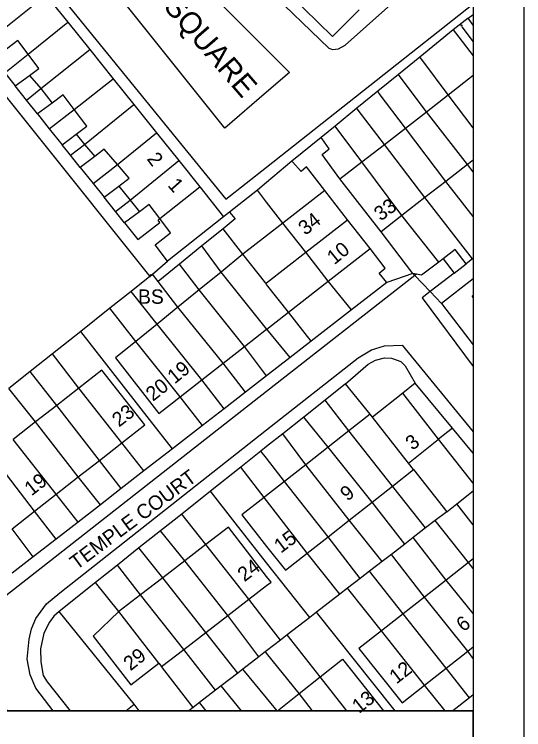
# Model space of a CAD drawing. Extents: x 313394 to 313988, y 234637 to 235057.
# Drawn here: x 313916.9 to 313987.6, y 234783.7 to 234882.9 of the extents above; entities that cross this region are included whole.
import ezdxf

# ---------------------------------------------------------------- set-up
doc = ezdxf.new("R2010")
doc.units = 0
for name, color, linetype in [('OSi_BASEMAP', 7, 'Continuous'), ('SMO_PAPER_MARGINS', 7, 'Continuous'), ('SMO_TITLE', 7, 'Continuous')]:
    doc.layers.add(name, color=color, linetype=linetype)

msp = doc.modelspace()

# ---------------------------------------------------------------- linework, layer by layer
at = {"layer": 'OSi_BASEMAP'}
for points in [[(313908.328, 234921.686), (313951.927, 234878.07)], [(313951.927, 234872.129), (313946.138, 234867.15), (313905.007, 234918.526)], [(313883.114, 234903.129), (313885.081, 234903.195), (313887.882, 234903.774), (313890.263, 234904.677), (313899.565, 234914.603), (313946.26, 234857.285), (313951.927, 234861.757)], [(313951.927, 234886.632), (313960.543, 234878.239), (313961.063, 234878.079), (313961.904, 234878.159), (313962.844, 234878.678), (313980.607, 234894.519)], [(313904.124, 234886.065), (313935.718, 234846.558)], [(313914.31, 234880.067), (313921.297, 234885.658)], [(313921.297, 234885.658), (313924.349, 234881.845)], [(313955.113, 234885.716), (313961.059, 234879.845), (313964.751, 234883.581)], [(313955.113, 234885.716), (313961.059, 234879.845), (313964.751, 234883.581)], [(313951.927, 234861.757), (313980.607, 234884.392)], [(313979.883, 234882.389), (313980.607, 234882.936)], [(313979.883, 234882.389), (313980.607, 234882.936)], [(313918.817, 234877.394), (313924.349, 234881.845)], [(313924.349, 234881.845), (313927.374, 234878.065)], [(313979.883, 234882.389), (313977.82, 234880.778)], [(313979.883, 234882.389), (313977.82, 234880.778)], [(313980.607, 234881.447), (313979.883, 234882.389)], [(313977.82, 234880.778), (313973.195, 234877.011)], [(313977.82, 234880.778), (313973.195, 234877.011)], [(313977.82, 234880.778), (313978.131, 234880.378)], [(313979.031, 234881.184), (313980.607, 234879.125)], [(313978.131, 234880.378), (313980.607, 234877.191)], [(313918.817, 234877.394), (313917.386, 234879.285), (313915.825, 234878.104)], [(313920.566, 234872.632), (313927.374, 234878.065)], [(313927.374, 234878.065), (313930.628, 234874.001)], [(313951.927, 234878.07), (313955.121, 234874.876), (313951.927, 234872.129)], [(313951.927, 234878.07), (313955.121, 234874.876), (313951.927, 234872.129)], [(313915.603, 234874.799), (313918.817, 234877.394)], [(313919, 234874.467), (313920.292, 234875.445), (313918.817, 234877.394)], [(313973.195, 234877.011), (313970.215, 234874.584)], [(313973.464, 234876.653), (313973.195, 234877.011)], [(313977.128, 234871.781), (313973.464, 234876.653)], [(313915.603, 234874.799), (313917.044, 234872.998)], [(313917.044, 234872.998), (313919, 234874.467)], [(313919, 234874.467), (313920.566, 234872.632)], [(313925.208, 234869.747), (313930.628, 234874.001)], [(313930.628, 234874.001), (313933.502, 234870.41)], [(313970.215, 234874.584), (313967.357, 234872.256)], [(313970.454, 234874.266), (313970.215, 234874.584)], [(313974.094, 234869.424), (313970.454, 234874.266)], [(313977.128, 234871.781), (313980.607, 234874.484)], [(313918.601, 234871.051), (313917.044, 234872.998)], [(313918.601, 234871.051), (313920.566, 234872.632)], [(313918.601, 234871.051), (313920.566, 234872.632)], [(313920.566, 234872.632), (313922.142, 234870.61)], [(313925.208, 234869.747), (313923.674, 234871.774), (313922.142, 234870.61)], [(313967.357, 234872.256), (313964.466, 234869.901)], [(313967.567, 234871.976), (313967.357, 234872.256)], [(313971.178, 234867.158), (313967.567, 234871.976)], [(313974.094, 234869.424), (313977.128, 234871.781)], [(313980.607, 234867.208), (313977.128, 234871.781)], [(313980.607, 234867.208), (313977.128, 234871.781)], [(313920.126, 234869.111), (313918.601, 234871.051)], [(313922.142, 234870.61), (313920.126, 234869.111)], [(313921.743, 234867.071), (313925.208, 234869.747)], [(313925.473, 234866.299), (313926.964, 234867.428), (313925.208, 234869.747)], [(313926.63, 234864.902), (313933.502, 234870.41)], [(313933.502, 234870.41), (313936.65, 234866.477)], [(313964.466, 234869.901), (313961.426, 234867.425)], [(313964.648, 234869.662), (313964.466, 234869.901)], [(313920.126, 234869.111), (313921.743, 234867.071)], [(313968.271, 234864.899), (313964.648, 234869.662)], [(313971.178, 234867.158), (313974.094, 234869.424)], [(313979.824, 234862.109), (313974.094, 234869.424)], [(313979.824, 234862.109), (313974.094, 234869.424)], [(313921.743, 234867.071), (313923.542, 234864.838)], [(313961.426, 234867.425), (313959.503, 234865.858)], [(313961.575, 234867.225), (313961.426, 234867.425)], [(313965.121, 234862.452), (313961.575, 234867.225)], [(313968.271, 234864.899), (313971.178, 234867.158)], [(313976.794, 234859.752), (313971.178, 234867.158)], [(313976.794, 234859.752), (313971.178, 234867.158)], [(313923.542, 234864.838), (313925.473, 234866.299)], [(313925.473, 234866.299), (313926.63, 234864.902)], [(313931.208, 234862.109), (313936.65, 234866.477)], [(313936.65, 234866.477), (313939.724, 234862.637)], [(313959.503, 234865.858), (313955.443, 234862.551)], [(313959.628, 234865.681), (313959.503, 234865.858)], [(313924.697, 234863.398), (313923.542, 234864.838)], [(313924.697, 234863.398), (313926.63, 234864.902)], [(313924.697, 234863.398), (313926.63, 234864.902)], [(313926.63, 234864.902), (313928.065, 234863.218)], [(313962.104, 234860.104), (313959.612, 234863.498), (313960.623, 234864.27), (313959.628, 234865.681)], [(313965.121, 234862.452), (313968.271, 234864.899)], [(313973.903, 234857.508), (313968.271, 234864.899)], [(313973.903, 234857.508), (313968.271, 234864.899)], [(313931.208, 234862.109), (313929.39, 234864.221), (313928.065, 234863.218)], [(313926.047, 234861.693), (313924.697, 234863.398)], [(313928.065, 234863.218), (313926.047, 234861.693)], [(313927.833, 234859.476), (313931.208, 234862.109)], [(313931.398, 234859.101), (313932.85, 234860.2), (313931.208, 234862.109)], [(313932.963, 234857.177), (313939.724, 234862.637)], [(313939.724, 234862.637), (313942.637, 234858.997)], [(313955.443, 234862.551), (313951.927, 234859.625)], [(313955.542, 234862.441), (313955.443, 234862.551)], [(313959.99, 234858.514), (313957.472, 234861.792), (313956.719, 234861.142), (313955.542, 234862.441)], [(313962.104, 234860.104), (313965.121, 234862.452)], [(313970.7, 234855.019), (313965.121, 234862.452)], [(313970.7, 234855.019), (313965.121, 234862.452)], [(313979.824, 234862.109), (313976.794, 234859.752)], [(313980.607, 234862.717), (313979.824, 234862.109)], [(313980.607, 234861.084), (313979.824, 234862.109)], [(313926.047, 234861.693), (313927.833, 234859.476)], [(313967.806, 234852.77), (313962.104, 234860.104)], [(313927.833, 234859.476), (313929.365, 234857.566)], [(313929.365, 234857.566), (313931.398, 234859.101)], [(313931.398, 234859.101), (313932.963, 234857.177)], [(313937.096, 234854.591), (313942.637, 234858.997)], [(313942.637, 234858.997), (313945.961, 234854.844)], [(313951.927, 234859.625), (313950.641, 234858.555)], [(313976.794, 234859.752), (313973.903, 234857.508)], [(313980.607, 234854.891), (313976.794, 234859.752)], [(313950.641, 234858.555), (313946.764, 234855.482)], [(313951.927, 234856.896), (313950.641, 234858.555)], [(313959.99, 234858.514), (313954.188, 234853.98)], [(313963.166, 234854.451), (313959.99, 234858.514)], [(313930.96, 234855.569), (313929.365, 234857.566)], [(313930.96, 234855.569), (313932.963, 234857.177)], [(313930.96, 234855.569), (313932.963, 234857.177)], [(313932.963, 234857.177), (313934.282, 234855.553)], [(313954.188, 234853.98), (313951.927, 234856.896)], [(313973.903, 234857.508), (313970.7, 234855.019)], [(313980.503, 234849.013), (313973.903, 234857.508)], [(313937.096, 234854.591), (313935.611, 234856.557), (313934.282, 234855.553)], [(313932.219, 234853.992), (313930.96, 234855.569)], [(313934.282, 234855.553), (313932.219, 234853.992)], [(313946.764, 234855.482), (313947.555, 234854.57), (313945.87, 234853.202)], [(313946.764, 234855.482), (313945.961, 234854.844)], [(313946.764, 234855.482), (313945.961, 234854.844)], [(313970.7, 234855.019), (313967.806, 234852.77)], [(313975.838, 234848.56), (313970.7, 234855.019)], [(313932.219, 234853.992), (313934.066, 234851.703), (313937.097, 234854.062), (313936.856, 234854.362), (313937.096, 234854.591)], [(313938.178, 234848.679), (313936.443, 234850.972), (313938.599, 234852.604), (313937.096, 234854.591)], [(313945.961, 234854.844), (313938.178, 234848.679)], [(313954.188, 234853.98), (313951.927, 234852.213)], [(313957.356, 234849.932), (313954.188, 234853.98)], [(313957.356, 234849.932), (313954.188, 234853.98)], [(313957.356, 234849.932), (313963.166, 234854.451)], [(313966.276, 234850.472), (313963.166, 234854.451)], [(313945.87, 234853.202), (313942.926, 234850.811)], [(313948.645, 234849.648), (313945.87, 234853.202)], [(313951.927, 234852.213), (313948.645, 234849.648)], [(313972.207, 234846.968), (313967.806, 234852.77)], [(313942.926, 234850.811), (313939.835, 234848.301)], [(313945.607, 234847.176), (313942.926, 234850.811)], [(313951.927, 234845.709), (313957.356, 234849.932)], [(313960.48, 234845.942), (313957.356, 234849.932)], [(313960.48, 234845.942), (313957.356, 234849.932)], [(313960.48, 234845.942), (313966.276, 234850.472)], [(313968.601, 234845.746), (313967.566, 234847.035), (313968.378, 234847.725), (313966.276, 234850.472)], [(313979.627, 234848.336), (313978.093, 234850.304), (313976.419, 234848.999)], [(313948.645, 234849.648), (313945.607, 234847.176)], [(313951.815, 234845.622), (313948.645, 234849.648)], [(313951.815, 234845.622), (313948.645, 234849.648)], [(313976.419, 234848.999), (313975.838, 234848.56)], [(313976.419, 234848.999), (313977.954, 234847.031)], [(313980.503, 234849.013), (313979.627, 234848.336)], [(313980.607, 234849.093), (313980.503, 234849.013)], [(313936.095, 234846.883), (313938.178, 234848.679)], [(313939.835, 234848.301), (313936.858, 234845.885)], [(313942.579, 234844.714), (313939.835, 234848.301)], [(313975.838, 234848.56), (313973.43, 234846.742), (313972.719, 234846.873)], [(313977.954, 234847.031), (313979.627, 234848.336)], [(313945.607, 234847.176), (313942.579, 234844.714)], [(313951.927, 234839.296), (313945.607, 234847.176)], [(313972.207, 234846.968), (313968.601, 234845.746)], [(313972.207, 234846.968), (313968.601, 234845.746)], [(313972.719, 234846.873), (313972.207, 234846.968)], [(313972.482, 234846.686), (313972.207, 234846.968)], [(313972.482, 234846.686), (313972.207, 234846.968)], [(313977.954, 234847.031), (313974.621, 234844.475)], [(313935.718, 234846.558), (313933.125, 234844.5)], [(313935.718, 234846.558), (313936.095, 234846.883)], [(313936.858, 234845.885), (313936.095, 234846.883)], [(313972.482, 234846.686), (313951.927, 234830.603)], [(313954.96, 234841.628), (313960.48, 234845.942)], [(313963.694, 234841.939), (313960.48, 234845.942)], [(313972.719, 234846.873), (313972.482, 234846.686)], [(313974.621, 234844.475), (313972.482, 234846.686)], [(313974.621, 234844.475), (313972.482, 234846.686)], [(313980.607, 234846.231), (313976.218, 234842.825)], [(313939.607, 234842.291), (313936.858, 234845.885)], [(313951.815, 234845.622), (313951.927, 234845.709)], [(313951.927, 234845.48), (313951.815, 234845.622)], [(313951.927, 234845.48), (313951.815, 234845.622)], [(313954.96, 234841.628), (313951.927, 234845.48)], [(313968.601, 234845.746), (313963.694, 234841.939)], [(313968.601, 234845.746), (313963.694, 234841.939)], [(313933.125, 234844.5), (313930.179, 234842.162)], [(313936.716, 234839.944), (313933.125, 234844.5)], [(313942.579, 234844.714), (313939.607, 234842.291)], [(313948.834, 234836.84), (313942.579, 234844.714)], [(313974.621, 234844.475), (313973.506, 234843.62), (313980.607, 234834.07)], [(313976.218, 234842.825), (313974.621, 234844.475)], [(313976.218, 234842.825), (313974.621, 234844.475)], [(313980.607, 234843.645), (313980.44, 234843.859), (313980.607, 234843.989)], [(313930.179, 234842.162), (313926.129, 234838.95)], [(313933.783, 234837.558), (313930.179, 234842.162)], [(313939.607, 234842.291), (313936.716, 234839.944)], [(313945.886, 234834.536), (313939.607, 234842.291)], [(313976.218, 234842.825), (313980.607, 234837.09)], [(313976.218, 234842.825), (313980.607, 234837.09)], [(313951.946, 234839.272), (313954.96, 234841.628)], [(313958.092, 234837.591), (313954.96, 234841.628)], [(313963.694, 234841.939), (313958.092, 234837.591)], [(313936.716, 234839.944), (313933.783, 234837.558)], [(313942.913, 234832.213), (313936.716, 234839.944)], [(313948.834, 234836.84), (313951.927, 234839.257)], [(313951.946, 234839.272), (313951.927, 234839.296)], [(313951.946, 234839.272), (313951.927, 234839.296)], [(313951.927, 234839.257), (313951.946, 234839.272)], [(313955.172, 234835.328), (313951.946, 234839.272)], [(313926.129, 234838.95), (313922.207, 234835.838)], [(313935.659, 234826.747), (313926.129, 234838.95)], [(313933.783, 234837.558), (313930.964, 234835.265), (313936.975, 234827.572), (313939.903, 234829.86)], [(313939.903, 234829.86), (313933.783, 234837.558)], [(313958.092, 234837.591), (313955.172, 234835.328)], [(313958.092, 234837.591), (313955.172, 234835.328)], [(313964.623, 234835.27), (313966.47, 234836.392), (313968.303, 234836.972), (313970.734, 234837.063), (313980.607, 234825.01)], [(313945.886, 234834.536), (313948.834, 234836.84)], [(313951.908, 234832.793), (313948.834, 234836.84)], [(313922.207, 234835.838), (313919.123, 234833.391)], [(313925.842, 234831.085), (313922.207, 234835.838)], [(313955.172, 234835.328), (313951.927, 234832.808)], [(313951.927, 234825.277), (313964.623, 234835.27)], [(313962.885, 234831.667), (313966.013, 234834.385), (313967.047, 234834.978), (313968.263, 234835.292), (313969.244, 234835.243), (313970.53, 234834.758), (313971.156, 234834.184), (313972.565, 234831.759)], [(313962.885, 234831.667), (313966.013, 234834.385), (313967.047, 234834.978), (313968.263, 234835.292), (313969.244, 234835.243), (313970.53, 234834.758), (313971.156, 234834.184), (313972.565, 234831.759)], [(313942.913, 234832.213), (313945.886, 234834.536)], [(313948.984, 234830.527), (313945.886, 234834.536)], [(313919.123, 234833.391), (313916.153, 234831.034)], [(313922.782, 234828.69), (313919.123, 234833.391)], [(313931.846, 234823.508), (313935.006, 234825.982), (313929.047, 234833.594), (313925.842, 234831.085)], [(313939.903, 234829.86), (313942.913, 234832.213)], [(313946.01, 234828.219), (313942.913, 234832.213)], [(313951.908, 234832.793), (313948.984, 234830.527)], [(313951.927, 234832.808), (313951.908, 234832.793)], [(313951.927, 234832.808), (313951.908, 234832.793)], [(313925.842, 234831.085), (313922.782, 234828.69)], [(313931.846, 234823.508), (313925.842, 234831.085)], [(313962.885, 234831.667), (313960.07, 234829.433)], [(313962.885, 234831.667), (313960.07, 234829.433)], [(313966.294, 234827.467), (313962.885, 234831.667)], [(313972.565, 234831.759), (313970.814, 234830.364)], [(313977.72, 234825.533), (313972.565, 234831.759)], [(313977.72, 234825.533), (313972.565, 234831.759)], [(313951.927, 234830.603), (313908.191, 234796.382), (313915.894, 234786.328)], [(313919.849, 234826.394), (313916.153, 234831.034)], [(313948.984, 234830.527), (313946.01, 234828.219)], [(313970.814, 234830.364), (313966.611, 234827.063)], [(313975.795, 234824.022), (313970.814, 234830.364)], [(313943.003, 234825.886), (313939.903, 234829.86)], [(313960.07, 234829.433), (313957.089, 234827.067)], [(313960.07, 234829.433), (313957.089, 234827.067)], [(313963.334, 234825.142), (313960.07, 234829.433)], [(313922.782, 234828.69), (313919.849, 234826.394)], [(313928.723, 234821.064), (313922.782, 234828.69)], [(313946.01, 234828.219), (313943.003, 234825.886)], [(313966.294, 234827.467), (313963.334, 234825.142)], [(313966.611, 234827.063), (313966.294, 234827.467)], [(313919.849, 234826.394), (313916.758, 234823.974)], [(313925.774, 234818.756), (313919.849, 234826.394)], [(313938.843, 234822.659), (313935.659, 234826.747)], [(313957.089, 234827.067), (313954.175, 234824.754)], [(313957.089, 234827.067), (313954.175, 234824.754)], [(313960.48, 234822.9), (313957.089, 234827.067)], [(313971.617, 234820.69), (313966.611, 234827.063)], [(313971.617, 234820.69), (313966.611, 234827.063)], [(313922.311, 234786.328), (313919.913, 234789.451), (313919.111, 234791.323), (313918.666, 234793.5), (313918.977, 234796.266), (313919.297, 234797.711), (313919.88, 234799.119), (313921.377, 234801.139), (313923.219, 234802.681), (313951.927, 234825.277)], [(313943.003, 234825.886), (313938.843, 234822.659)], [(313963.334, 234825.142), (313960.48, 234822.9)], [(313969.413, 234817.497), (313963.334, 234825.142)], [(313977.72, 234825.533), (313975.795, 234824.022)], [(313980.607, 234822.055), (313977.72, 234825.533)], [(313980.607, 234822.055), (313977.72, 234825.533)], [(313954.175, 234824.754), (313951.927, 234822.97)], [(313957.374, 234820.459), (313954.175, 234824.754)], [(313922.705, 234816.353), (313916.758, 234823.974)], [(313928.723, 234821.064), (313931.846, 234823.508)], [(313934.885, 234819.588), (313931.846, 234823.508)], [(313971.617, 234820.69), (313975.795, 234824.022)], [(313971.617, 234820.69), (313975.795, 234824.022)], [(313980.607, 234817.895), (313975.795, 234824.022)], [(313938.843, 234822.659), (313934.885, 234819.588)], [(313951.143, 234822.348), (313948.347, 234820.13)], [(313951.927, 234822.97), (313951.143, 234822.348)], [(313951.927, 234822.97), (313951.143, 234822.348)], [(313951.927, 234821.344), (313951.143, 234822.348)], [(313960.48, 234822.9), (313957.374, 234820.459)], [(313966.563, 234815.259), (313960.48, 234822.9)], [(313919.714, 234814.01), (313913.806, 234821.663)], [(313954.425, 234818.145), (313951.927, 234821.344)], [(313925.774, 234818.756), (313928.723, 234821.064)], [(313931.743, 234817.15), (313928.723, 234821.064)], [(313948.347, 234820.13), (313944.119, 234816.774)], [(313951.589, 234815.918), (313948.347, 234820.13)], [(313957.374, 234820.459), (313954.425, 234818.145)], [(313963.372, 234812.753), (313957.374, 234820.459)], [(313972.327, 234819.786), (313971.617, 234820.69)], [(313972.327, 234819.786), (313971.617, 234820.69)], [(313934.885, 234819.588), (313931.743, 234817.15)], [(313969.413, 234817.497), (313972.327, 234819.786)], [(313972.327, 234819.786), (313976.916, 234813.942)], [(313922.705, 234816.353), (313925.774, 234818.756)], [(313928.846, 234814.903), (313925.774, 234818.756)], [(313954.425, 234818.145), (313951.927, 234816.183)], [(313960.446, 234810.454), (313954.425, 234818.145)], [(313931.743, 234817.15), (313928.846, 234814.903)], [(313966.563, 234815.259), (313969.413, 234817.497)], [(313973.987, 234811.681), (313969.413, 234817.497)], [(313919.714, 234814.01), (313922.705, 234816.353)], [(313925.745, 234812.497), (313922.705, 234816.353)], [(313944.119, 234816.774), (313940.144, 234813.619)], [(313947.548, 234812.412), (313944.119, 234816.774)], [(313951.927, 234816.183), (313951.589, 234815.918)], [(313978.305, 234815.033), (313980.607, 234816.841)], [(313951.589, 234815.918), (313948.494, 234813.487), (313951.927, 234809.116)], [(313951.927, 234815.478), (313951.589, 234815.918)], [(313951.927, 234815.478), (313951.589, 234815.918)], [(313957.539, 234808.171), (313951.927, 234815.478)], [(313963.372, 234812.753), (313966.563, 234815.259)], [(313971.098, 234809.451), (313966.563, 234815.259)], [(313928.846, 234814.903), (313925.745, 234812.497)], [(313976.916, 234813.942), (313978.305, 234815.033)], [(313980.607, 234812.126), (313978.305, 234815.033)], [(313916.614, 234811.585), (313919.714, 234814.01)], [(313922.701, 234810.136), (313919.714, 234814.01)], [(313940.144, 234813.619), (313937.214, 234811.294)], [(313943.489, 234809.394), (313940.144, 234813.619)], [(313976.916, 234813.942), (313975.308, 234812.701)], [(313925.745, 234812.497), (313922.701, 234810.136)], [(313951.927, 234806.861), (313947.548, 234812.412)], [(313960.446, 234810.454), (313963.372, 234812.753)], [(313967.953, 234807.023), (313963.372, 234812.753)], [(313975.308, 234812.701), (313973.987, 234811.681)], [(313979.95, 234806.89), (313975.308, 234812.701)], [(313919.522, 234807.67), (313916.614, 234811.585)], [(313937.214, 234811.294), (313934.208, 234808.908)], [(313940.558, 234807.135), (313937.214, 234811.294)], [(313951.927, 234804.942), (313946.631, 234811.815), (313943.489, 234809.394)], [(313973.987, 234811.681), (313972.251, 234810.341)], [(313957.539, 234808.171), (313960.446, 234810.454)], [(313964.913, 234804.673), (313960.446, 234810.454)], [(313972.251, 234810.341), (313971.098, 234809.451)], [(313976.841, 234804.451), (313972.251, 234810.341)], [(313922.701, 234810.136), (313919.522, 234807.67)], [(313943.489, 234809.394), (313940.558, 234807.135)], [(313949.469, 234801.796), (313943.489, 234809.394)], [(313971.098, 234809.451), (313969.242, 234808.018)], [(313934.208, 234808.908), (313931.211, 234806.529)], [(313937.499, 234804.778), (313934.208, 234808.908)], [(313951.927, 234809.116), (313954.527, 234805.806), (313957.539, 234808.171)], [(313919.522, 234807.67), (313916.621, 234805.419)], [(313962.087, 234802.495), (313957.539, 234808.171)], [(313969.242, 234808.018), (313967.953, 234807.023)], [(313973.827, 234802.092), (313969.242, 234808.018)], [(313980.607, 234807.404), (313979.95, 234806.89)], [(313931.211, 234806.529), (313928.175, 234804.119)], [(313934.422, 234802.407), (313931.211, 234806.529)], [(313940.558, 234807.135), (313937.499, 234804.778)], [(313946.521, 234799.525), (313940.558, 234807.135)], [(313957.913, 234799.273), (313951.927, 234806.861)], [(313967.953, 234807.023), (313966.195, 234805.667)], [(313979.95, 234806.89), (313976.841, 234804.451)], [(313980.607, 234806.075), (313979.95, 234806.89)], [(313980.607, 234806.075), (313979.95, 234806.89)], [(313966.195, 234805.667), (313964.913, 234804.673)], [(313970.885, 234799.788), (313966.195, 234805.667)], [(313937.499, 234804.778), (313934.422, 234802.407)], [(313943.494, 234797.193), (313937.499, 234804.778)], [(313951.927, 234803.691), (313952.532, 234804.157), (313951.927, 234804.942)], [(313964.913, 234804.673), (313963.167, 234803.329)], [(313976.841, 234804.451), (313973.827, 234802.092)], [(313980.607, 234799.806), (313976.841, 234804.451)], [(313980.607, 234799.806), (313976.841, 234804.451)], [(313928.175, 234804.119), (313923.109, 234800.098)], [(313931.431, 234800.102), (313928.175, 234804.119)], [(313949.469, 234801.796), (313951.927, 234803.691)], [(313963.167, 234803.329), (313962.087, 234802.495)], [(313967.849, 234797.409), (313963.167, 234803.329)], [(313934.422, 234802.407), (313931.431, 234800.102)], [(313940.442, 234794.841), (313934.422, 234802.407)], [(313962.087, 234802.495), (313958.841, 234799.989)], [(313946.521, 234799.525), (313949.469, 234801.796)], [(313951.927, 234798.616), (313949.469, 234801.796)], [(313973.827, 234802.092), (313970.885, 234799.788)], [(313979.841, 234794.574), (313973.827, 234802.092)], [(313979.841, 234794.574), (313973.827, 234802.092)], [(313923.109, 234800.098), (313922.377, 234799.469), (313921.767, 234798.601), (313921.004, 234797.111), (313920.549, 234794.923), (313920.571, 234793.102), (313920.913, 234791.204), (313921.483, 234790.33), (313924.662, 234786.328)], [(313933.517, 234787.222), (313923.109, 234800.098)], [(313931.431, 234800.102), (313927.838, 234796.69), (313933.063, 234789.911), (313936.967, 234792.919)], [(313936.967, 234792.919), (313931.431, 234800.102)], [(313943.494, 234797.193), (313946.521, 234799.525)], [(313950.828, 234793.804), (313946.521, 234799.525)], [(313958.841, 234799.989), (313957.913, 234799.273)], [(313969.411, 234786.781), (313958.841, 234799.989)], [(313970.885, 234799.788), (313967.849, 234797.409)], [(313976.849, 234792.23), (313970.885, 234799.788)], [(313953.846, 234796.134), (313951.927, 234798.616)], [(313957.913, 234799.273), (313954.758, 234796.838)], [(313967.849, 234797.409), (313964.741, 234794.974), (313970.717, 234787.426), (313973.848, 234789.879)], [(313973.848, 234789.879), (313967.849, 234797.409)], [(313973.848, 234789.879), (313967.849, 234797.409)], [(313940.442, 234794.841), (313943.494, 234797.193)], [(313947.907, 234791.55), (313943.494, 234797.193)], [(313954.758, 234796.838), (313953.846, 234796.134)], [(313959.369, 234791.031), (313954.758, 234796.838)], [(313953.846, 234796.134), (313951.927, 234794.653)], [(313937.332, 234792.444), (313940.442, 234794.841)], [(313944.822, 234789.168), (313940.442, 234794.841)], [(313951.768, 234794.53), (313950.828, 234793.804)], [(313951.927, 234794.653), (313951.768, 234794.53)], [(313951.927, 234794.332), (313951.768, 234794.53)], [(313956.447, 234788.723), (313951.927, 234794.332)], [(313976.849, 234792.23), (313979.841, 234794.574)], [(313979.841, 234794.574), (313980.607, 234795.174)], [(313980.607, 234793.573), (313979.841, 234794.574)], [(313950.828, 234793.804), (313948.61, 234792.092)], [(313959.369, 234791.031), (313962.469, 234793.485), (313968.129, 234786.328)], [(313936.967, 234792.919), (313937.332, 234792.444)], [(313941.75, 234786.797), (313937.332, 234792.444)], [(313947.907, 234791.55), (313945.63, 234789.792)], [(313948.61, 234792.092), (313947.907, 234791.55)], [(313951.927, 234788.095), (313948.61, 234792.092)], [(313973.848, 234789.879), (313976.849, 234792.23)], [(313980.065, 234788.097), (313976.849, 234792.23)], [(313956.447, 234788.723), (313959.369, 234791.031)], [(313963.059, 234786.328), (313959.369, 234791.031)], [(313945.63, 234789.792), (313944.822, 234789.168)], [(313948.424, 234786.328), (313945.63, 234789.792)], [(313976.689, 234786.328), (313973.848, 234789.879)], [(313944.822, 234789.168), (313942.612, 234787.462)], [(313953.417, 234786.328), (313956.447, 234788.723)], [(313958.31, 234786.328), (313956.447, 234788.723)], [(313980.607, 234788.518), (313980.065, 234788.097)], [(313980.607, 234788.518), (313980.065, 234788.097)], [(313942.612, 234787.462), (313941.75, 234786.797)], [(313943.536, 234786.328), (313942.612, 234787.462)], [(313953.394, 234786.328), (313951.927, 234788.095)], [(313980.065, 234788.097), (313977.786, 234786.328)], [(313932.362, 234786.328), (313933.517, 234787.222)], [(313934.24, 234786.328), (313933.517, 234787.222)], [(313941.75, 234786.797), (313941.142, 234786.328)], [(313969.761, 234786.328), (313969.411, 234786.781)]]:
    msp.add_lwpolyline(points, dxfattribs=at)
msp.add_lwpolyline([(313826.853, 234786.328), (313980.607, 234786.328), (313980.607, 234729.028), (313826.853, 234729.028)], close=True, dxfattribs=at)
for centre in [(313978.963, 234881.389), (313935.864, 234846.749)]:
    msp.add_circle(centre, 0.0752, dxfattribs=at)
at = {"layer": 'SMO_PAPER_MARGINS'}
msp.add_lwpolyline([(313393.607, 235057.259), (313987.607, 235057.259), (313987.607, 234637.259), (313393.607, 234637.259)], close=True, dxfattribs=at)
at = {"layer": 'SMO_TITLE'}
for points in [[(313400.607, 235050.259), (313980.607, 235050.259), (313980.607, 234644.259), (313400.607, 234644.259)], [(313826.853, 234729.028), (313980.607, 234729.028), (313980.607, 234786.328), (313826.853, 234786.328)]]:
    msp.add_lwpolyline(points, close=True, dxfattribs=at)

# ---------------------------------------------------------------- texts
at = {"layer": 'OSi_BASEMAP'}
for s, height, rotation, p in [('SQUARE', 3, 310.85608, (313937.49, 234883.974)), ('SQUARE', 3, 310.85608, (313937.49, 234883.974)), ('2 ', 2, 307.11643, (313935.214, 234862.866)), ('1 ', 2, 311.50861, (313938.096, 234859.165)), ('33', 2, 36.22472, (313967.762, 234854.184)), ('34', 2, 38.0635, (313957.304, 234852.201)), ('10', 2, 39.00051, (313961.314, 234848.116)), ('BS', 2, 359.99999, (313934.082, 234842.777)), ('19', 2, 39.00051, (313939.163, 234831.585)), ('20', 2, 37.94295, (313936.145, 234829.18)), ('23', 2, 37.68282, (313931.432, 234825.597)), ('3 ', 2, 38.07296, (313972.175, 234822.365)), ('19', 2, 37.79184, (313919.282, 234816.048)), ('TEMPLE COURT', 2, 36.66413, (313925.555, 234805.8)), ('9 ', 2, 38.49437, (313963.136, 234815.314)), ('15', 2, 37.01413, (313953.899, 234808.101)), ('24', 2, 36.94113, (313948.845, 234804.139)), ('6', 2, 38.18039, (313979.23, 234797.184)), ('29', 2, 37.97575, (313933.028, 234791.783)), ('12', 2, 37.85852, (313969.934, 234789.95)), ('13', 2, 38.0132, (313964.761, 234785.866))]:
    msp.add_text(s, height=height, rotation=rotation, dxfattribs=at).set_placement(p)

doc.saveas('drawing.dxf')
